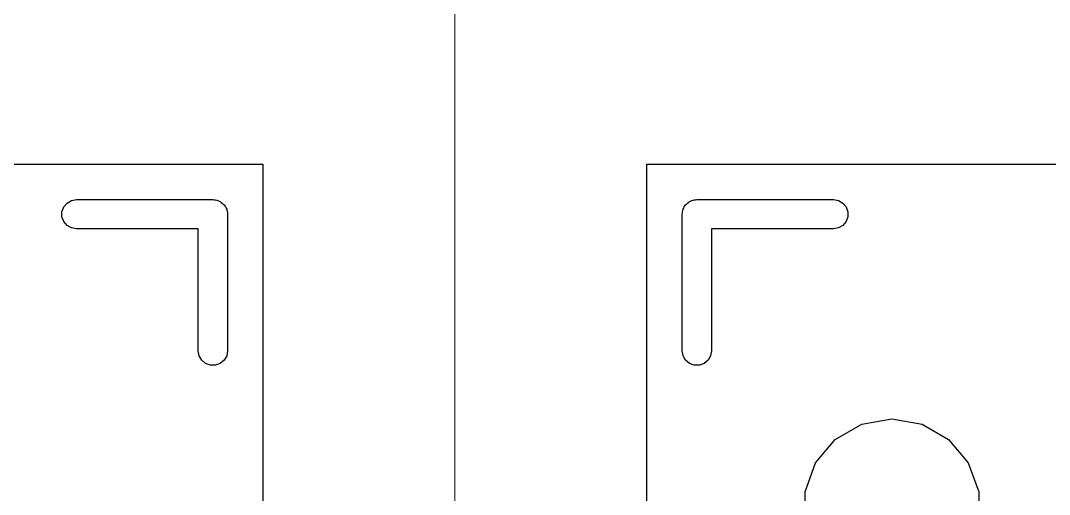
# Model space of a CAD drawing. Header units: millimetres. Extents: x 24 to 200, y 24 to 188.
# Drawn here: x 142.87 to 156.27, y 82.33 to 88.49 of the extents above; entities that cross this region are included whole.
import ezdxf

# ---------------------------------------------------------------- set-up
doc = ezdxf.new("R2010")
doc.units = ezdxf.units.MM
doc.layers.add('3_SwitchPlate', color=6, linetype='Continuous')
doc.layers.add('7_PCBサンプル', color=7, linetype='Continuous')

# ---------------------------------------------------------------- blocks, each defined once
blk = doc.blocks.new('hhskb2-F.SilkS')
at = {"layer": '7_PCBサンプル'}
for p, q in [((130.507, -100.471), (130.572, -100.459)), ((130.572, -100.459), (132.35, -100.459)), ((132.35, -100.459), (132.366, -100.462)), ((132.366, -100.462), (132.383, -100.462)), ((132.383, -100.462), (132.399, -100.468)), ((138.601, -100.468), (138.617, -100.462)), ((138.617, -100.462), (138.634, -100.462)), ((138.634, -100.462), (138.65, -100.459)), ((138.65, -100.459), (140.428, -100.459)), ((140.428, -100.459), (140.493, -100.471)), ((130.384, -100.617), (130.407, -100.555)), ((130.407, -100.555), (130.45, -100.504)), ((130.45, -100.504), (130.507, -100.471)), ((132.399, -100.468), (132.415, -100.471)), ((132.415, -100.471), (132.43, -100.479)), ((132.43, -100.479), (132.445, -100.485)), ((132.445, -100.485), (132.458, -100.496)), ((132.458, -100.496), (132.472, -100.504)), ((132.472, -100.504), (132.483, -100.517)), ((132.483, -100.517), (132.496, -100.528)), ((132.496, -100.528), (132.504, -100.542)), ((132.504, -100.542), (132.515, -100.555)), ((132.515, -100.555), (132.521, -100.57)), ((132.521, -100.57), (132.529, -100.585)), ((132.529, -100.585), (132.532, -100.601)), ((138.468, -100.601), (138.471, -100.585)), ((138.471, -100.585), (138.479, -100.57)), ((138.479, -100.57), (138.485, -100.555)), ((138.485, -100.555), (138.496, -100.542)), ((138.496, -100.542), (138.504, -100.528)), ((138.504, -100.528), (138.517, -100.517)), ((138.517, -100.517), (138.528, -100.504)), ((138.528, -100.504), (138.542, -100.496)), ((138.542, -100.496), (138.555, -100.485)), ((138.555, -100.485), (138.57, -100.479)), ((138.57, -100.479), (138.585, -100.471)), ((138.585, -100.471), (138.601, -100.468)), ((140.493, -100.471), (140.55, -100.504)), ((140.55, -100.504), (140.593, -100.555)), ((140.593, -100.555), (140.616, -100.617)), ((130.384, -100.683), (130.384, -100.617)), ((130.407, -100.745), (130.384, -100.683)), ((132.532, -100.601), (132.538, -100.617)), ((132.538, -100.617), (132.538, -100.634)), ((132.538, -100.634), (132.54, -100.65)), ((132.54, -100.65), (132.54, -102.428)), ((138.459, -100.65), (138.462, -100.634)), ((138.459, -102.428), (138.459, -100.65)), ((138.462, -100.617), (138.468, -100.601)), ((138.462, -100.634), (138.462, -100.617)), ((140.616, -100.683), (140.593, -100.745)), ((140.616, -100.617), (140.616, -100.683)), ((130.45, -100.796), (130.407, -100.745)), ((130.507, -100.829), (130.45, -100.796)), ((130.572, -100.84), (130.507, -100.829)), ((132.159, -100.84), (130.572, -100.84)), ((132.159, -102.428), (132.159, -100.84)), ((140.428, -100.84), (138.84, -100.84)), ((138.84, -100.84), (138.84, -102.428)), ((140.493, -100.829), (140.428, -100.84)), ((140.55, -100.796), (140.493, -100.829)), ((140.593, -100.745), (140.55, -100.796)), ((132.171, -102.493), (132.159, -102.428)), ((132.54, -102.428), (132.529, -102.493)), ((138.471, -102.493), (138.459, -102.428)), ((138.84, -102.428), (138.829, -102.493)), ((132.204, -102.55), (132.171, -102.493)), ((132.255, -102.593), (132.204, -102.55)), ((132.317, -102.616), (132.255, -102.593)), ((132.445, -102.593), (132.383, -102.616)), ((132.496, -102.55), (132.445, -102.593)), ((132.529, -102.493), (132.496, -102.55)), ((138.504, -102.55), (138.471, -102.493)), ((138.555, -102.593), (138.504, -102.55)), ((138.617, -102.616), (138.555, -102.593)), ((138.745, -102.593), (138.683, -102.616)), ((138.796, -102.55), (138.745, -102.593)), ((138.829, -102.493), (138.796, -102.55)), ((132.383, -102.616), (132.317, -102.616)), ((138.683, -102.616), (138.617, -102.616)), ((140.452, -103.581), (140.798, -103.382)), ((140.798, -103.382), (141.19, -103.313)), ((141.19, -103.313), (141.582, -103.382)), ((141.582, -103.382), (141.928, -103.581)), ((140.196, -103.886), (140.452, -103.581)), ((141.928, -103.581), (142.184, -103.886)), ((140.06, -104.261), (140.196, -103.886)), ((142.184, -103.886), (142.32, -104.261)), ((140.06, -104.659), (140.06, -104.261)), ((142.32, -104.261), (142.32, -104.659))]:
    blk.add_line(p, q, dxfattribs=at)

msp = doc.modelspace()

# ---------------------------------------------------------------- linework, layer by layer
at = {"layer": '3_SwitchPlate'}
for points in [[(132.025, 72.625), (132.025, 86.625), (146.025, 86.625), (146.025, 72.625)], [(151.025, 72.625), (151.025, 86.625), (165.025, 86.625), (165.025, 72.625)]]:
    msp.add_lwpolyline(points, close=True, dxfattribs=at)
at = {"layer": '7_PCBサンプル', "lineweight": 5, "transparency": 33554687}
for points in [[(129.525, 70.125), (129.525, 89.125), (148.525, 89.125), (148.525, 70.125)], [(148.525, 70.125), (148.525, 89.125), (167.525, 89.125), (167.525, 70.125)]]:
    msp.add_lwpolyline(points, close=True, dxfattribs=at)

# ---------------------------------------------------------------- block references
msp.add_blockref('hhskb2-F.SilkS', (13.025, 186.625))

doc.saveas('drawing.dxf')
